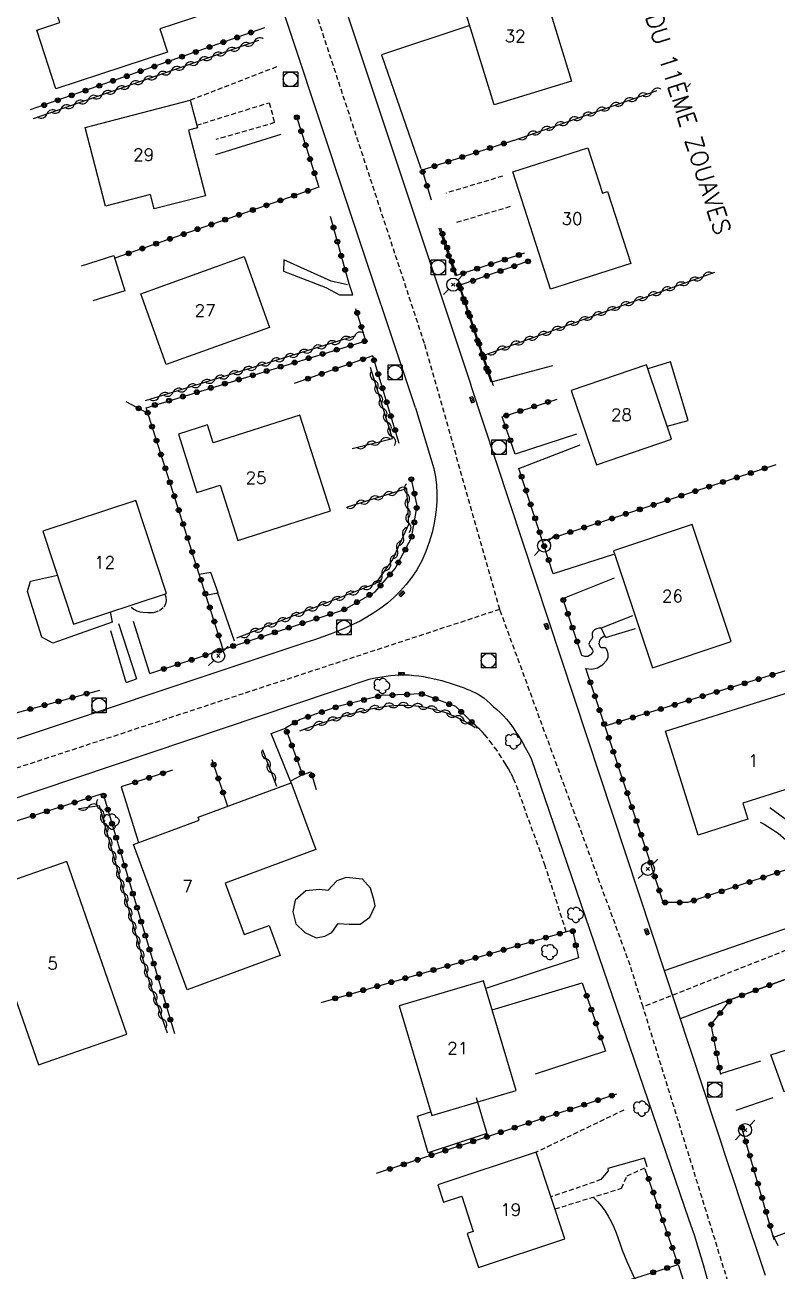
# Model space of a CAD drawing. Header units: millimetres. Extents: x 164000 to 165000, y 151998 to 153000.
# Drawn here: x 164501.8 to 164579.1, y 152279.8 to 152407.7 of the extents above; entities that cross this region are included whole.
import ezdxf
from ezdxf.enums import TextEntityAlignment as Align

# ---------------------------------------------------------------- set-up
doc = ezdxf.new("R2010")
doc.units = ezdxf.units.MM
doc.linetypes.add('DASHED', pattern=[0.75, 0.5, -0.25])
doc.layers.get('0').update_dxf_attribs({"linetype": 'CONTINUOUS'})
for name, color, linetype in [('W0001', 6, 'DASHED'), ('W0008', 7, 'CONTINUOUS'), ('W0014', 7, 'CONTINUOUS'), ('W0017', 7, 'CONTINUOUS'), ('W0101', 7, 'CONTINUOUS'), ('W0104', 1, 'CONTINUOUS'), ('W0105', 7, 'CONTINUOUS'), ('W0112', 1, 'DASHED'), ('W0211', 2, 'CONTINUOUS'), ('W0214', 2, 'CONTINUOUS'), ('W0300', 7, 'CONTINUOUS'), ('W0310', 3, 'CONTINUOUS'), ('W0323', 7, 'CONTINUOUS'), ('W0401', 7, 'CONTINUOUS'), ('W0420', 7, 'CONTINUOUS'), ('W0473', 7, 'CONTINUOUS'), ('W0515', 5, 'CONTINUOUS'), ('W0989', 7, 'CONTINUOUS'), ('W0991', 7, 'CONTINUOUS')]:
    doc.layers.add(name, color=color, linetype=linetype)
doc.styles.get("Standard").update_dxf_attribs({"font": 'romans.shx', "width": 0.85})

# ---------------------------------------------------------------- blocks, each defined once
blk = doc.blocks.new('T420')
for p, q in [((0.75, 0.75), (-0.75, 0.75)), ((-0.75, 0.75), (-0.75, -0.75)), ((0.75, 0.75), (0.75, -0.75)), ((0.75, -0.75), (-0.75, -0.75))]:
    blk.add_line(p, q)
blk.add_ellipse((0, 0), major_axis=(-0.53, 0.53), ratio=1, start_param=3.926991, end_param=10.210176)
blk = doc.blocks.new('T401')
for p, q in [((-0.3, 0.3), (0, 0.3)), ((-0.3, -0.25), (-0.3, 0.3)), ((-0.3, 0.15), (0, 0.15)), ((-0.3, 0), (0, 0)), ((0, 0.3), (0, -0.25)), ((-0.3, -0.15), (0, -0.15)), ((-0.3, -0.25), (-0.3, -0.3)), ((-0.3, -0.3), (0, -0.3)), ((0, -0.3), (0, -0.25))]:
    blk.add_line(p, q)
blk = doc.blocks.new('T473')
for p, q in [((-0.166667, 0.166667), (0.166667, -0.166667)), ((-0.166667, -0.166667), (0.166667, 0.166667)), ((0.500001, 0.500001), (1.000002, 1.000002)), ((-1.000002, -1.000002), (-0.500001, -0.500001))]:
    blk.add_line(p, q)
blk.add_ellipse((0, 0), major_axis=(0.471405, 0.471405), ratio=1, start_param=5.4977871438, end_param=11.780972451)
blk = doc.blocks.new('T300')
for p, q in [((-0.8, 0.51), (-0.86, 0.34)), ((-0.86, 0.34), (-0.86, 0.17)), ((-0.86, 0.17), (-0.74, 0.06)), ((-0.69, 0.63), (-0.8, 0.51)), ((-0.8, -0.06), (-0.74, 0.06)), ((-0.74, 0.06), (-0.69, 0.11)), ((-0.57, 0.69), (-0.69, 0.63)), ((-0.46, 0.69), (-0.57, 0.69)), ((-0.29, 0.63), (-0.46, 0.69)), ((-0.29, 0.63), (-0.17, 0.74)), ((-0.23, 0.57), (-0.29, 0.63)), ((-0.17, 0.74), (-0.06, 0.8)), ((-0.06, 0.8), (0.06, 0.8)), ((0.06, 0.8), (0.23, 0.74)), ((0.23, 0.74), (0.34, 0.63)), ((0.34, 0.63), (0.4, 0.51)), ((0.46, 0.46), (0.34, 0.46)), ((0.4, 0.51), (0.4, 0.46)), ((0.57, 0.4), (0.46, 0.46)), ((0.57, 0.4), (0.69, 0.29)), ((0.69, 0.29), (0.74, 0.17)), ((0.74, 0.06), (0.69, -0.17)), ((0.74, 0.17), (0.74, 0.06)), ((-0.8, -0.17), (-0.8, -0.06)), ((-0.8, -0.23), (-0.8, -0.17)), ((-0.74, -0.34), (-0.8, -0.23)), ((-0.69, -0.4), (-0.74, -0.34)), ((-0.51, -0.46), (-0.69, -0.4)), ((-0.4, -0.46), (-0.51, -0.46)), ((-0.4, -0.46), (-0.34, -0.46)), ((-0.34, -0.46), (-0.34, -0.4)), ((-0.34, -0.51), (-0.34, -0.46)), ((-0.29, -0.63), (-0.34, -0.51)), ((-0.17, -0.74), (-0.29, -0.63)), ((-0.06, -0.8), (-0.17, -0.74)), ((0.06, -0.8), (-0.06, -0.8)), ((0.17, -0.74), (0.06, -0.8)), ((0.23, -0.69), (0.17, -0.74)), ((0.29, -0.46), (0.23, -0.46)), ((0.29, -0.63), (0.23, -0.69)), ((0.46, -0.4), (0.29, -0.46)), ((0.34, -0.51), (0.29, -0.63)), ((0.34, -0.51), (0.34, -0.46)), ((0.57, -0.34), (0.46, -0.4)), ((0.63, -0.29), (0.57, -0.34)), ((0.69, -0.17), (0.63, -0.29))]:
    blk.add_line(p, q)
blk = doc.blocks.new('t323o')
at = {"color": 0, "linetype": 'Continuous'}
for radius in [0.25, 0.15]:
    blk.add_circle((0, 0), radius, dxfattribs=at)
blk = doc.blocks.new('t310o')
at = {"color": 0, "linetype": 'Continuous'}
for centre, start, end in [((-0.5, 0.38), 216.8699, 323.1304), ((0.5, -0.37), 36.8699, 143.1303)]:
    blk.add_arc(centre, 0.625, start, end, dxfattribs=at)

msp = doc.modelspace()

# ---------------------------------------------------------------- linework, layer by layer
at = {"layer": 'W0001'}
for points in [[(164550.6, 152347.71), (164542.87, 152375), (164531.81, 152408.71), (164524.49, 152431.19), (164515.8, 152451.89)], [(164550.6, 152347.71), (164492.25, 152328.54), (164431.49, 152308.85), (164410.03, 152303.73)], [(164563.98, 152311.2), (164550.6, 152347.71)], [(164621.81, 152329.29), (164565.31, 152306.9)], [(164565.31, 152306.9), (164563.98, 152311.2)], [(164486.6, 152171), (164499.56, 152177.04), (164529.65, 152202.17), (164558.69, 152235.77), (164565.65, 152242.86), (164571.09, 152251.15), (164574.81, 152260.35), (164576.68, 152270.1), (164565.31, 152306.9)]]:
    msp.add_lwpolyline(points, dxfattribs=at)
at = {"layer": 'W0008'}
for points in [[(164527.02, 152432.68), (164536.44, 152404.33), (164547.62, 152370.78)], [(164541.95, 152368.39), (164534.86, 152389.61), (164526.73, 152414.19), (164521, 152431.51)], [(164572.85, 152294.45), (164547.62, 152370.78)], [(164541.95, 152368.39), (164543.83, 152362.17)], [(164543.83, 152362.17), (164543.99, 152361.32), (164544.09, 152360.48), (164544.13, 152359.62), (164544.13, 152358.77), (164544.08, 152357.97), (164543.98, 152357.18), (164543.84, 152356.39), (164543.65, 152355.61), (164543.35, 152354.62), (164542.99, 152353.65), (164542.58, 152352.7), (164542.08, 152351.78), (164541.57, 152351.01), (164540.99, 152350.27), (164540.37, 152349.58), (164539.71, 152348.93), (164539.07, 152348.36), (164538.39, 152347.84), (164537.68, 152347.36), (164536.96, 152346.9), (164536.28, 152346.52), (164535.58, 152346.18), (164534.87, 152345.86), (164534.15, 152345.55), (164533.3, 152345.21), (164532.44, 152344.89), (164531.58, 152344.59), (164530.7, 152344.31)], [(164530.7, 152344.31), (164425.94, 152309.36)], [(164492.19, 152325.44), (164537.2, 152340.54)], [(164537.2, 152340.54), (164537.63, 152340.64), (164538.06, 152340.72), (164538.49, 152340.8), (164538.93, 152340.86), (164539.39, 152340.92), (164539.85, 152340.96), (164540.32, 152340.99), (164540.79, 152341), (164541.29, 152340.98), (164541.79, 152340.94), (164542.29, 152340.88), (164542.78, 152340.81), (164543.25, 152340.73), (164543.72, 152340.63), (164544.18, 152340.52), (164544.64, 152340.4), (164545.07, 152340.28), (164545.49, 152340.15), (164545.9, 152340.01), (164546.32, 152339.86), (164546.62, 152339.76), (164546.93, 152339.65), (164547.23, 152339.53), (164547.53, 152339.41), (164547.81, 152339.28), (164548.09, 152339.15), (164548.37, 152339), (164548.64, 152338.84), (164548.98, 152338.59), (164549.3, 152338.32), (164549.62, 152338.04), (164549.93, 152337.76), (164550.28, 152337.44), (164550.64, 152337.12), (164550.98, 152336.79), (164551.3, 152336.44), (164551.64, 152336.02), (164551.96, 152335.57), (164552.26, 152335.12), (164552.55, 152334.66), (164552.88, 152334.11), (164553.21, 152333.54), (164553.52, 152332.97), (164553.81, 152332.39)], [(164553.81, 152332.39), (164569.97, 152285.15)], [(164613.01, 152327.9), (164600.65, 152323.61), (164601.14, 152322.26), (164567.48, 152310.62)], [(164617.32, 152323.13), (164601.46, 152317.32), (164589.84, 152313.41), (164574.31, 152307.67)], [(164574.31, 152307.67), (164569.12, 152305.69)], [(164577.89, 152279.32), (164577.06, 152281.78), (164576.22, 152284.24), (164575.4, 152286.7), (164574.58, 152289.17), (164574.14, 152290.49), (164573.71, 152291.81), (164573.28, 152293.13), (164572.85, 152294.45)], [(164569.97, 152285.15), (164570.18, 152284.57), (164570.39, 152284), (164570.59, 152283.41), (164570.77, 152282.83), (164571.48, 152280.47), (164572.14, 152278.09), (164572.76, 152275.71), (164573.34, 152273.31)]]:
    msp.add_lwpolyline(points, dxfattribs=at)
at = {"layer": 'W0014'}
for points in [[(164538.45, 152404.66), (164542.49, 152392.99)], [(164521.45, 152394.42), (164528.17, 152396.49)], [(164558.48, 152365.7), (164552.17, 152363.65)], [(164552.57, 152362.17), (164558.86, 152364.59)], [(164520.42, 152349.18), (164521.67, 152349.41), (164520.94, 152351.49), (164519.75, 152351.28)], [(164523.37, 152344.45), (164521.61, 152349.49)], [(164511.47, 152346.28), (164513.31, 152340.59)], [(164514.68, 152341.13), (164512.98, 152346.47)], [(164561.01, 152345.77), (164560.77, 152345.79), (164560.53, 152345.73), (164560.32, 152345.62), (164560.15, 152345.45), (164560.11, 152345.37), (164560.09, 152345.28), (164560.08, 152345.19), (164560.09, 152345.1), (164560.1, 152345.02), (164560.11, 152344.94), (164560.11, 152344.86), (164560.1, 152344.77), (164560.06, 152344.69), (164560.01, 152344.62), (164559.96, 152344.55), (164559.9, 152344.48), (164559.85, 152344.41), (164559.8, 152344.33), (164559.76, 152344.25), (164559.75, 152344.15), (164559.77, 152344.03), (164559.83, 152343.93), (164559.92, 152343.85), (164559.98, 152343.77), (164560.05, 152343.67), (164560.12, 152343.56), (164560.15, 152343.43), (164560.12, 152343.29), (164559.92, 152343.04), (164559.64, 152342.89), (164559.32, 152342.87), (164559.02, 152342.99)], [(164559.42, 152341.64), (164560.04, 152341.59), (164560.64, 152341.73), (164561.17, 152342.04), (164561.58, 152342.51), (164561.71, 152342.8), (164561.74, 152343.13), (164561.67, 152343.44), (164561.5, 152343.72), (164561.43, 152343.77), (164561.35, 152343.78), (164561.27, 152343.77), (164561.2, 152343.76), (164561.13, 152343.76), (164561.05, 152343.76), (164560.97, 152343.79), (164560.91, 152343.86), (164560.81, 152344.19), (164560.87, 152344.54), (164561.06, 152344.83), (164561.36, 152345.01)], [(164511.74, 152329.48), (164513.5, 152323.78)], [(164583.69, 152324.03), (164583.27, 152324.05), (164582.86, 152324.11), (164582.46, 152324.23), (164582.07, 152324.39), (164581.83, 152324.52), (164581.59, 152324.69), (164581.37, 152324.87), (164581.17, 152325.06), (164580.97, 152325.25), (164580.77, 152325.45), (164580.56, 152325.64), (164580.35, 152325.81), (164579.85, 152326.21), (164579.34, 152326.59), (164578.84, 152326.98), (164578.33, 152327.35)], [(164577.33, 152325.87), (164577.73, 152325.65), (164578.12, 152325.42), (164578.51, 152325.18), (164578.89, 152324.92), (164579.17, 152324.73), (164579.44, 152324.51), (164579.7, 152324.29), (164579.96, 152324.07), (164580.22, 152323.85), (164580.49, 152323.64), (164580.78, 152323.45), (164581.08, 152323.28), (164581.8, 152322.95), (164582.55, 152322.68), (164583.31, 152322.47), (164584.1, 152322.34)], [(164558.67, 152311.95), (164549.16, 152308.8)], [(164549.81, 152306.6), (164559.07, 152309.36)]]:
    msp.add_lwpolyline(points, dxfattribs=at)
at = {"layer": 'W0017'}
for points in [[(164547.51, 152407.67), (164538.45, 152404.66)], [(164556.02, 152372.71), (164549.71, 152371.04)], [(164562.28, 152353.35), (164556.08, 152351.35)], [(164557.08, 152348.82), (164562.36, 152350.95)], [(164512.25, 152340.22), (164510.67, 152345.5)], [(164561.44, 152302.35), (164554.22, 152300.01)], [(164577.38, 152301.33), (164573.27, 152300.04)], [(164574.87, 152296.31), (164578.68, 152297.61)]]:
    msp.add_lwpolyline(points, dxfattribs=at)
at = {"layer": 'W0101'}
for points in [[(164520.51, 152408.87), (164515.7, 152407.3), (164516.48, 152404.93), (164505.03, 152401.17), (164503.06, 152407.17), (164505.43, 152407.95), (164503.58, 152413.58), (164517.48, 152418.13), (164520.51, 152408.87)], [(164551.72, 152413.65), (164553.14, 152409.01), (164555.55, 152409.75), (164557.95, 152401.95), (164550.01, 152399.52), (164546.19, 152411.96), (164551.72, 152413.65)], [(164518.63, 152396.91), (164520.38, 152390.17), (164515.13, 152388.82), (164514.74, 152390.32), (164510.13, 152389.12), (164508.04, 152397.19), (164518.82, 152399.98), (164519.55, 152397.15), (164518.63, 152396.91)], [(164559.65, 152395.09), (164561.13, 152390.44), (164561.67, 152390.61), (164564.04, 152383.21), (164555.8, 152380.58), (164551.95, 152392.63), (164559.65, 152395.09)], [(164524.34, 152383.93), (164526.95, 152376.65), (164516.36, 152372.84), (164513.75, 152380.12), (164524.34, 152383.93)], [(164565.65, 152372.82), (164557.94, 152370.2), (164560.53, 152362.56), (164568.24, 152365.18), (164565.65, 152372.82)], [(164520.59, 152366.66), (164517.6, 152365.7), (164519.51, 152359.7), (164521.88, 152360.46), (164523.7, 152354.78), (164533.21, 152357.83), (164530.06, 152367.66), (164521.18, 152364.82), (164520.59, 152366.66)], [(164506.84, 152346.2), (164516.38, 152349.36), (164513.23, 152358.9), (164503.68, 152355.74), (164506.84, 152346.2)], [(164570.34, 152356.42), (164562.28, 152353.73), (164566.29, 152341.73), (164574.35, 152344.43), (164570.34, 152356.42)], [(164585.12, 152330.85), (164575.54, 152327.83), (164576.07, 152326.16), (164570.96, 152324.55), (164567.61, 152335.2), (164582.29, 152339.83), (164585.12, 152330.85)], [(164522.41, 152319.61), (164524.36, 152314.32), (164526.92, 152315.26), (164528.05, 152312.18), (164518.49, 152308.66), (164512.99, 152323.59), (164519.75, 152326.09), (164519.64, 152326.39), (164529.19, 152329.91), (164531.72, 152323.05), (164522.41, 152319.61)], [(164512.31, 152304.11), (164506.14, 152321.82), (164497.06, 152318.66), (164503.24, 152300.94), (164512.31, 152304.11)], [(164548.93, 152309.58), (164540.28, 152307.02), (164543.61, 152295.75), (164552.27, 152298.31), (164548.93, 152309.58)], [(164544.23, 152288.64), (164544.82, 152286.86), (164546.69, 152287.48), (164547.88, 152283.86), (164547.26, 152283.65), (164548.42, 152280.16), (164557.28, 152283.1), (164554.34, 152291.99), (164544.23, 152288.64)]]:
    msp.add_lwpolyline(points, close=True, dxfattribs=at)
at = {"layer": 'W0104'}
for points in [[(164507.64, 152382.99), (164510.99, 152384.04)], [(164510.99, 152384.04), (164512.12, 152380.42), (164508.81, 152379.39)], [(164567.79, 152366.51), (164569.94, 152367.1), (164568.11, 152373.14), (164565.79, 152372.41)], [(164510.61, 152347.45), (164510.8, 152346.39), (164504.71, 152344.26), (164503.57, 152344.85), (164502.12, 152349.55), (164502.41, 152350.62), (164505.18, 152351.22)], [(164580.38, 152298.43), (164579.78, 152298.2), (164578.43, 152301.98), (164584.85, 152304.03), (164585.69, 152300.43)], [(164548.18, 152297.61), (164549.28, 152293.91), (164543.24, 152291.92), (164542.14, 152295.69), (164543.49, 152296.14)]]:
    msp.add_lwpolyline(points, dxfattribs=at)
at = {"layer": 'W0105'}
for points in [[(164534.96, 152381.04), (164533.29, 152381.42), (164528.44, 152383.6), (164528.38, 152382.42), (164532.75, 152380.75), (164534.13, 152379.99), (164535.5, 152379.99), (164535.1, 152381.22)], [(164564.22, 152347.06), (164561.01, 152345.77), (164561.44, 152344.83), (164564.52, 152345.74)], [(164529.28, 152329.68), (164527.14, 152334.96), (164528.6, 152335.52)], [(164530.35, 152330.72), (164529.12, 152330.08)], [(164565.73, 152290.49), (164565.46, 152291.38), (164561.69, 152290.3), (164561.74, 152290.08), (164560.99, 152289.17)]]:
    msp.add_lwpolyline(points, dxfattribs=at)
at = {"layer": 'W0112'}
for points in [[(164527.68, 152403.4), (164518.82, 152399.98)], [(164519.48, 152397.41), (164526.93, 152399.73), (164527.47, 152397.68), (164521.45, 152395.96)], [(164550.87, 152392.18), (164545.08, 152390.45)], [(164546.18, 152387.46), (164551.82, 152389.13)], [(164512.77, 152347.95), (164513.03, 152347.75), (164513.32, 152347.58), (164513.63, 152347.47), (164513.96, 152347.42), (164514.5, 152347.38), (164515.08, 152347.41), (164515.66, 152347.59), (164516.14, 152347.98), (164516.32, 152348.29), (164516.39, 152348.63), (164516.36, 152348.98), (164516.21, 152349.3)], [(164552.19, 152329.94), (164551.97, 152330.42), (164551.74, 152330.89), (164551.49, 152331.35), (164551.22, 152331.8), (164550.78, 152332.51), (164550.32, 152333.21), (164549.83, 152333.89), (164549.31, 152334.55), (164549.06, 152334.84), (164548.81, 152335.11), (164548.54, 152335.38), (164548.26, 152335.63)], [(164557.42, 152314.62), (164555.27, 152321.39), (164552.19, 152329.94)], [(164563.33, 152296.31), (164554.34, 152291.99)], [(164556.27, 152286.16), (164563.09, 152288.28), (164563.66, 152289.57), (164565.73, 152290.49)], [(164560.99, 152289.17), (164555.86, 152287.4)]]:
    msp.add_lwpolyline(points, dxfattribs=at)
at = {"layer": 'W0211'}
msp.add_lwpolyline([(164560.2, 152287.38), (164560.64, 152286.93), (164561.04, 152286.45), (164561.41, 152285.95), (164561.74, 152285.42), (164562.04, 152284.86), (164562.3, 152284.29), (164562.54, 152283.71), (164562.75, 152283.12), (164562.96, 152282.53), (164563.17, 152281.94), (164563.39, 152281.36), (164563.63, 152280.78), (164563.97, 152280.01), (164564.33, 152279.25), (164564.69, 152278.49), (164565.06, 152277.73), (164565.61, 152276.6), (164566.17, 152275.48), (164566.74, 152274.36), (164567.32, 152273.24)], dxfattribs=at)
at = {"layer": 'W0214'}
msp.add_lwpolyline([(164568.91, 152280.46), (164570.91, 152274.36)], dxfattribs=at)
at = {"layer": 'W0310'}
for points in [[(164525.82, 152406.12), (164502.69, 152398.09)], [(164552.02, 152395.86), (164566.76, 152400.98)], [(164548.88, 152373.77), (164572.68, 152382.33)], [(164535.8, 152375.81), (164514.2, 152369.12)], [(164535.45, 152364.22), (164539.57, 152365.27), (164537.31, 152372.55)], [(164534.96, 152358.23), (164541.03, 152360.12), (164541.22, 152356.42), (164539.6, 152352.84), (164537.82, 152350.33), (164523.56, 152344.75)], [(164526.23, 152333.31), (164527.68, 152329.56)], [(164507.4, 152327.27), (164509.48, 152327.57), (164514.58, 152309.63), (164516.46, 152304.24)]]:
    msp.add_lwpolyline(points, dxfattribs=at)
msp.add_lwpolyline([(164530.08, 152335.23, -0.024295), (164534.45, 152336.71, -0.049327), (164539.17, 152337.81, -0.080939), (164543.67, 152337.52, -0.087767), (164548.07, 152335.58)], format="xyb", dxfattribs=at)
at = {"layer": 'W0323'}
for points in [[(164526.44, 152407.42), (164502.4, 152398.99)], [(164529.7, 152398.41), (164532.02, 152391.07)], [(164552.02, 152395.86), (164542.64, 152392.81), (164543.56, 152389.76)], [(164532.02, 152391.07), (164511.07, 152383.77)], [(164535.12, 152381.12), (164533.21, 152388.03)], [(164553.14, 152384.28), (164546.05, 152381.96), (164544.37, 152386.84)], [(164544.5, 152386.89), (164546.15, 152382.01)], [(164553.73, 152383.52), (164546.43, 152380.95)], [(164549.71, 152371.04), (164546.4, 152381.04)], [(164546.43, 152381.1), (164549.91, 152370.7)], [(164536.84, 152375.28), (164535.83, 152378.56)], [(164522.2, 152343.61), (164514.28, 152368.42), (164536.99, 152375.33)], [(164540.28, 152364.75), (164537.55, 152373.73), (164529.49, 152370.9)], [(164512.2, 152369.05), (164514.46, 152367.85)], [(164552.17, 152363.65), (164550.85, 152367.48), (164556.48, 152369.31)], [(164556.08, 152351.35), (164552.57, 152362.17)], [(164554.99, 152354.71), (164578.96, 152362.57)], [(164514.68, 152341.13), (164534.64, 152347.71), (164537.79, 152349.52), (164539.87, 152351.92), (164541.54, 152355.05), (164542.11, 152358.36), (164541.52, 152361.09)], [(164559.02, 152342.99), (164557.08, 152348.82)], [(164587.2, 152343.62), (164561.39, 152335.73)], [(164584.1, 152322.34), (164569.91, 152317.62), (164567.38, 152317.62), (164565.79, 152322.52), (164559.42, 152341.64)], [(164512.23, 152340.22), (164513.31, 152340.59)], [(164500.96, 152337.09), (164509.53, 152339.43)], [(164548.26, 152335.63), (164546.07, 152337.73), (164542.59, 152339.03), (164538.44, 152338.87), (164533.97, 152337.73), (164530.11, 152336.41), (164528.6, 152335.52), (164530.35, 152330.72), (164531.21, 152331.02), (164531.73, 152329.21)], [(164521.05, 152332.31), (164522.65, 152327.5)], [(164517, 152331.21), (164511.74, 152329.48)], [(164509.67, 152328.75), (164495.51, 152324.25)], [(164509.91, 152328.65), (164517.21, 152304.16)], [(164532.26, 152307.37), (164558.07, 152314.81), (164558.67, 152311.95)], [(164573.28, 152299.98), (164572.31, 152305.1), (164574.31, 152307.67), (164589.84, 152313.41), (164597.77, 152290.43), (164578.71, 152283.24)], [(164559.07, 152309.36), (164561.44, 152302.35)], [(164562.58, 152297.96), (164537.89, 152289.8)], [(164578.78, 152282.99), (164575.39, 152294.72)], [(164543.46, 152272.44), (164568.91, 152280.46), (164565.54, 152290.25)], [(164579.18, 152282.39), (164578.61, 152283.58)]]:
    msp.add_lwpolyline(points, dxfattribs=at)
at = {"layer": 'W0515'}
msp.add_lwpolyline([(164536.5, 152320.02), (164534.83, 152320.18), (164533.88, 152319.86), (164532.94, 152318.86), (164532.1, 152318.94), (164530.7, 152318.83), (164529.6, 152317.86), (164529.35, 152316.65), (164529.65, 152315.43), (164530.57, 152314.54), (164531.73, 152314), (164532.64, 152314.17), (164533.34, 152314.54), (164533.99, 152315.46), (164535.15, 152315.41), (164536.26, 152315.41), (164537.26, 152316.11), (164537.79, 152317.29), (164537.69, 152317.78), (164537.31, 152319.1)], close=True, dxfattribs=at)

# ---------------------------------------------------------------- block references
at = {"layer": 'W0300'}
for p in [(164538.55, 152339.84), (164552.03, 152334.15), (164510.77, 152325.92), (164558.42, 152316.35), (164555.75, 152312.52), (164565.19, 152296.45)]:
    msp.add_blockref('T300', p, dxfattribs=at)
at = {"layer": 'W0310'}
for p, rotation in [((164522.53, 152404.98), 199.1467640361512), ((164523.95, 152405.47), 199.1467640361512), ((164525.37, 152405.96), 199.1467640361512), ((164519.7, 152404), 199.1467640361512), ((164521.11, 152404.49), 199.1467640361512), ((164515.45, 152402.52), 199.1467640361512), ((164516.86, 152403.01), 199.1467640361512), ((164518.28, 152403.5), 199.1467640361512), ((164512.61, 152401.54), 199.1467640361512), ((164514.03, 152402.03), 199.1467640361512), ((164508.36, 152400.06), 199.1467640361512), ((164509.78, 152400.55), 199.1467640361512), ((164511.2, 152401.04), 199.1467640361512), ((164564.77, 152400.29), 19.14293354283488), ((164566.19, 152400.78), 19.14293354283488), ((164504.11, 152398.58), 199.1467640361512), ((164505.53, 152399.08), 199.1467640361512), ((164506.94, 152399.57), 199.1467640361512), ((164560.52, 152398.82), 19.14293354283488), ((164561.94, 152399.31), 19.14293354283488), ((164563.36, 152399.8), 19.14293354283488), ((164556.27, 152397.34), 19.14293354283488), ((164557.69, 152397.83), 19.14293354283488), ((164559.11, 152398.32), 19.14293354283488), ((164553.44, 152396.36), 19.14293354283488), ((164554.85, 152396.85), 19.14293354283488), ((164568.64, 152380.88), 19.77258589951253), ((164570.06, 152381.38), 19.77258589951253), ((164571.47, 152381.89), 19.77258589951253), ((164564.41, 152379.35), 19.77258589951253), ((164565.82, 152379.86), 19.77258589951253), ((164567.23, 152380.37), 19.77258589951253), ((164561.59, 152378.34), 19.77258589951253), ((164563, 152378.85), 19.77258589951253), ((164557.35, 152376.82), 19.77258589951253), ((164558.76, 152377.32), 19.77258589951253), ((164560.17, 152377.83), 19.77258589951253), ((164535.69, 152375.78), 197.2032038999236), ((164554.53, 152375.8), 19.77258589951253), ((164555.94, 152376.31), 19.77258589951253), ((164531.39, 152374.45), 197.2032038999236), ((164532.83, 152374.89), 197.2032038999236), ((164534.26, 152375.33), 197.2032038999236), ((164550.29, 152374.28), 19.77258589951253), ((164551.7, 152374.79), 19.77258589951253), ((164553.12, 152375.29), 19.77258589951253), ((164527.09, 152373.12), 197.2032038999236), ((164528.53, 152373.56), 197.2032038999236), ((164529.96, 152374), 197.2032038999236), ((164522.8, 152371.79), 197.2032038999236), ((164524.23, 152372.23), 197.2032038999236), ((164525.66, 152372.67), 197.2032038999236), ((164537.72, 152371.23), 107.281494067515), ((164518.5, 152370.45), 197.2032038999236), ((164519.93, 152370.9), 197.2032038999236), ((164521.36, 152371.34), 197.2032038999236), ((164515.63, 152369.57), 197.2032038999236), ((164517.06, 152370.01), 197.2032038999236), ((164538.17, 152369.8), 107.281494067515), ((164538.61, 152368.36), 107.281494067515), ((164539.06, 152366.93), 107.281494067515), ((164539.5, 152365.5), 107.281494067515), ((164536.9, 152364.59), 14.30027847210736), ((164538.36, 152364.96), 14.30027847210736), ((164537.24, 152358.94), 17.28149703260543), ((164538.67, 152359.38), 17.28149703260543), ((164540.1, 152359.83), 17.28149703260543), ((164541.06, 152359.59), 272.9249735448833), ((164535.81, 152358.49), 17.28149703260543), ((164541.13, 152358.09), 272.9249735448833), ((164541.21, 152356.59), 272.9249735448833), ((164540.67, 152355.21), 245.7185357141307), ((164540.06, 152353.84), 245.7185357141307), ((164539.37, 152352.51), 234.6375474245418), ((164538.5, 152351.29), 234.6375474245418), ((164537.52, 152350.21), 201.3706213608865), ((164534.73, 152349.12), 201.3706213608865), ((164536.13, 152349.66), 201.3706213608865), ((164530.54, 152347.48), 201.3706213608865), ((164531.94, 152348.03), 201.3706213608865), ((164533.33, 152348.57), 201.3706213608865), ((164527.75, 152346.39), 201.3706213608865), ((164529.14, 152346.93), 201.3706213608865), ((164524.95, 152345.29), 201.3706213608865), ((164526.35, 152345.84), 201.3706213608865), ((164537.23, 152337.48), 12.1219711265837), ((164538.7, 152337.75), 8.631932498511476), ((164540.2, 152337.88), 1.28123665892136), ((164541.7, 152337.83), 355.1562180788181), ((164543.18, 152337.62), 349.0311994987149), ((164544.63, 152337.25), 342.0588610036645), ((164532.91, 152336.24), 17.91761054478509), ((164534.34, 152336.68), 16.10835744480423), ((164535.77, 152337.12), 15.61200975465595), ((164546.03, 152336.71), 335.8279601249093), ((164547.36, 152336.02), 329.597059246154), ((164531.49, 152335.75), 19.726863644766), ((164526.6, 152332.36), 291.2306169690501), ((164527.14, 152330.96), 291.2306169690501), ((164508.35, 152327.41), 8.130106216436358), ((164509.58, 152327.22), 285.8657079271505), ((164509.99, 152325.78), 285.8657079271505), ((164510.4, 152324.34), 285.8657079271505), ((164510.81, 152322.9), 285.8657079271505), ((164511.22, 152321.45), 285.8657079271505), ((164511.63, 152320.01), 285.8657079271505), ((164512.04, 152318.57), 285.8657079271505), ((164512.45, 152317.12), 285.8657079271505), ((164512.86, 152315.68), 285.8657079271505), ((164513.27, 152314.24), 285.8657079271505), ((164513.68, 152312.8), 285.8657079271505), ((164514.09, 152311.35), 285.8657079271505), ((164514.5, 152309.91), 285.8657079271505), ((164514.98, 152308.49), 289.2900495316323), ((164515.47, 152307.07), 289.2900495316323), ((164515.97, 152305.66), 289.2900495316323)]:
    msp.add_blockref('t310o', p, dxfattribs=dict(at, rotation=rotation))
at = {"layer": 'W0323'}
for p, rotation in [((164525.05, 152406.93), 199.3191801788937), ((164520.8, 152405.44), 199.3191801788937), ((164522.22, 152405.94), 199.3191801788937), ((164523.63, 152406.43), 199.3191801788937), ((164516.56, 152403.95), 199.3191801788937), ((164517.97, 152404.45), 199.3191801788937), ((164519.39, 152404.94), 199.3191801788937), ((164513.72, 152402.96), 199.3191801788937), ((164515.14, 152403.45), 199.3191801788937), ((164509.48, 152401.47), 199.3191801788937), ((164510.89, 152401.97), 199.3191801788937), ((164512.31, 152402.46), 199.3191801788937), ((164506.65, 152400.48), 199.3191801788937), ((164508.06, 152400.97), 199.3191801788937), ((164503.82, 152399.48), 199.3191801788937), ((164505.23, 152399.98), 199.3191801788937), ((164529.76, 152398.23), 287.5457254555259), ((164530.21, 152396.8), 287.5457254555259), ((164530.67, 152395.37), 287.5457254555259), ((164549.6, 152395.08), 198.0146968823273), ((164551.02, 152395.54), 198.0146968823273), ((164531.12, 152393.94), 287.5457254555259), ((164545.32, 152393.68), 198.0146968823273), ((164546.75, 152394.15), 198.0146968823273), ((164548.17, 152394.61), 198.0146968823273), ((164531.57, 152392.5), 287.5457254555259), ((164542.69, 152392.64), 286.6992338919414), ((164543.89, 152393.22), 198.0146968823273), ((164543.13, 152391.2), 286.6992338919414), ((164529.49, 152390.19), 199.2080733175518), ((164530.9, 152390.68), 199.2080733175518), ((164525.24, 152388.71), 199.2080733175518), ((164526.65, 152389.2), 199.2080733175518), ((164528.07, 152389.7), 199.2080733175518), ((164522.4, 152387.72), 199.2080733175518), ((164523.82, 152388.22), 199.2080733175518), ((164518.15, 152386.24), 199.2080733175518), ((164519.57, 152386.74), 199.2080733175518), ((164520.99, 152387.23), 199.2080733175518), ((164533.52, 152386.91), 105.5010213145543), ((164544.71, 152386.27), 288.703099919423), ((164513.9, 152384.76), 199.2080733175518), ((164515.32, 152385.26), 199.2080733175518), ((164516.74, 152385.75), 199.2080733175518), ((164533.92, 152385.46), 105.5010213145543), ((164544.86, 152385.42), 108.908458623474), ((164545.19, 152384.85), 288.703099919423), ((164512.49, 152384.27), 199.2080733175518), ((164534.32, 152384.01), 105.5010213145543), ((164545.35, 152384), 108.908458623474), ((164545.67, 152383.43), 288.703099919423), ((164551.12, 152383.62), 198.1075539810347), ((164552.55, 152384.09), 198.1075539810347), ((164553.5, 152383.44), 199.3790106616056), ((164534.72, 152382.57), 105.5010213145543), ((164545.83, 152382.58), 108.908458623474), ((164546.85, 152382.22), 198.1075539810347), ((164548.27, 152382.69), 198.1075539810347), ((164549.7, 152383.15), 198.1075539810347), ((164550.67, 152382.45), 199.3790106616056), ((164552.09, 152382.95), 199.3790106616056), ((164546.41, 152381), 108.3422335037051), ((164547.84, 152381.45), 199.3790106616056), ((164549.26, 152381.95), 199.3790106616056), ((164546.58, 152380.66), 288.5189590184557), ((164546.88, 152379.58), 108.3422335037051), ((164547.05, 152379.24), 288.5189590184557), ((164535.95, 152378.15), 107.0953491489659), ((164547.35, 152378.16), 108.3422335037051), ((164547.53, 152377.81), 288.5189590184557), ((164536.39, 152376.71), 107.0953491489659), ((164547.83, 152376.73), 108.3422335037051), ((164548, 152376.39), 288.5189590184557), ((164535.28, 152374.81), 16.91126472647118), ((164536.72, 152375.25), 16.91126472647118), ((164548.3, 152375.31), 108.3422335037051), ((164548.48, 152374.97), 288.5189590184557), ((164530.98, 152373.5), 16.91126472647118), ((164532.41, 152373.94), 16.91126472647118), ((164533.85, 152374.37), 16.91126472647118), ((164536.56, 152373.39), 199.3497708002853), ((164537.68, 152373.3), 106.8727257304833), ((164548.77, 152373.89), 108.3422335037051), ((164548.96, 152373.55), 288.5189590184557), ((164526.67, 152372.19), 16.91126472647118), ((164528.11, 152372.63), 16.91126472647118), ((164529.54, 152373.06), 16.91126472647118), ((164533.73, 152372.39), 199.3497708002853), ((164535.15, 152372.89), 199.3497708002853), ((164549.24, 152372.46), 108.3422335037051), ((164549.43, 152372.12), 288.5189590184557), ((164522.37, 152370.88), 16.91126472647118), ((164523.8, 152371.32), 16.91126472647118), ((164525.24, 152371.75), 16.91126472647118), ((164530.9, 152371.4), 199.3497708002853), ((164532.32, 152371.9), 199.3497708002853), ((164538.12, 152371.86), 106.8727257304833), ((164518.06, 152369.57), 16.91126472647118), ((164519.5, 152370.01), 16.91126472647118), ((164520.93, 152370.45), 16.91126472647118), ((164538.55, 152370.43), 106.8727257304833), ((164513.52, 152368.35), 332.0037137831386), ((164515.19, 152368.7), 16.91126472647118), ((164516.63, 152369.14), 16.91126472647118), ((164538.99, 152368.99), 106.8727257304833), ((164552.7, 152368.08), 18.02275454213925), ((164554.13, 152368.55), 18.02275454213925), ((164555.55, 152369.01), 18.02275454213925), ((164514.45, 152367.9), 107.6992349072773), ((164539.42, 152367.56), 106.8727257304833), ((164551.27, 152367.62), 18.02275454213925), ((164514.9, 152366.47), 107.6992349072773), ((164539.86, 152366.12), 106.8727257304833), ((164551.19, 152366.49), 109.0380377573696), ((164515.36, 152365.04), 107.6992349072773), ((164551.68, 152365.07), 109.0380377573696), ((164515.81, 152363.62), 107.6992349072773), ((164516.27, 152362.19), 107.6992349072773), ((164576.37, 152361.72), 18.15536144778333), ((164577.79, 152362.19), 18.15536144778333), ((164516.73, 152360.76), 107.6992349072773), ((164541.52, 152361.07), 102.28832674145), ((164552.84, 152361.34), 107.9621510163875), ((164573.52, 152360.79), 18.15536144778333), ((164574.94, 152361.26), 18.15536144778333), ((164517.18, 152359.33), 107.6992349072773), ((164541.84, 152359.6), 102.28832674145), ((164553.3, 152359.91), 107.9621510163875), ((164569.24, 152359.39), 18.15536144778333), ((164570.67, 152359.85), 18.15536144778333), ((164572.09, 152360.32), 18.15536144778333), ((164517.64, 152357.9), 107.6992349072773), ((164542.07, 152358.13), 80.31121262338546), ((164553.77, 152358.49), 107.9621510163875), ((164564.97, 152357.98), 18.15536144778333), ((164566.39, 152358.45), 18.15536144778333), ((164567.82, 152358.92), 18.15536144778333), ((164541.82, 152356.65), 80.31121262338546), ((164554.23, 152357.06), 107.9621510163875), ((164560.69, 152356.58), 18.15536144778333), ((164562.12, 152357.05), 18.15536144778333), ((164563.54, 152357.52), 18.15536144778333), ((164518.09, 152356.47), 107.6992349072773), ((164554.69, 152355.63), 107.9621510163875), ((164557.84, 152355.65), 18.15536144778333), ((164559.26, 152356.12), 18.15536144778333), ((164518.55, 152355.04), 107.6992349072773), ((164541.56, 152355.18), 80.31121262338546), ((164555.15, 152354.21), 107.9621510163875), ((164556.41, 152355.18), 18.15536144778333), ((164519.01, 152353.61), 107.6992349072773), ((164540.9, 152353.84), 61.87625871966733), ((164555.62, 152352.78), 107.9621510163875), ((164519.46, 152352.18), 107.6992349072773), ((164540.19, 152352.52), 61.87625871966733), ((164519.92, 152350.75), 107.6992349072773), ((164538.35, 152350.16), 49.13467428806761), ((164539.33, 152351.3), 49.13467428806761), ((164520.37, 152349.33), 107.6992349072773), ((164537.23, 152349.2), 29.79758953778278), ((164520.83, 152347.9), 107.6992349072773), ((164534.63, 152347.71), 18.24892525419281), ((164535.93, 152348.45), 29.79758953778278), ((164557.12, 152348.68), 108.434939970748), ((164521.29, 152346.47), 107.6992349072773), ((164531.78, 152346.77), 18.24892525419281), ((164533.2, 152347.24), 18.24892525419281), ((164557.59, 152347.26), 108.434939970748), ((164527.5, 152345.36), 18.24892525419281), ((164528.93, 152345.83), 18.24892525419281), ((164530.35, 152346.3), 18.24892525419281), ((164558.07, 152345.84), 108.434939970748), ((164521.74, 152345.04), 107.6992349072773), ((164523.23, 152343.95), 18.24892525419281), ((164524.66, 152344.42), 18.24892525419281), ((164526.08, 152344.89), 18.24892525419281), ((164558.54, 152344.42), 108.434939970748), ((164518.96, 152342.54), 18.24892525419281), ((164520.38, 152343.01), 18.24892525419281), ((164521.81, 152343.48), 18.24892525419281), ((164516.11, 152341.6), 18.24892525419281), ((164517.53, 152342.07), 18.24892525419281), ((164559.9, 152340.22), 108.410701683092), ((164575.74, 152340.12), 197.0019589424828), ((164577.17, 152340.55), 197.0019589424828), ((164578.6, 152340.99), 197.0019589424828), ((164506.74, 152338.67), 15.30084404797133), ((164508.19, 152339.07), 15.30084404797133), ((164538.1, 152338.78), 194.1985576474688), ((164539.59, 152338.91), 182.2311688836566), ((164541.09, 152338.97), 182.2311688836566), ((164542.59, 152339.03), 182.2311688836566), ((164560.37, 152338.8), 108.410701683092), ((164571.43, 152338.8), 197.0019589424828), ((164572.87, 152339.24), 197.0019589424828), ((164574.3, 152339.68), 197.0019589424828), ((164502.4, 152337.48), 15.30084404797133), ((164503.85, 152337.88), 15.30084404797133), ((164505.3, 152338.27), 15.30084404797133), ((164533.75, 152337.66), 198.9144020827784), ((164535.2, 152338.05), 194.1985576474688), ((164536.65, 152338.41), 194.1985576474688), ((164544, 152338.51), 159.5901195213615), ((164545.4, 152337.98), 159.5901195213615), ((164567.13, 152337.48), 197.0019589424828), ((164568.56, 152337.92), 197.0019589424828), ((164570, 152338.36), 197.0019589424828), ((164529.55, 152336.08), 210.5102358931892), ((164530.91, 152336.69), 198.9144020827784), ((164532.33, 152337.17), 198.9144020827784), ((164546.64, 152337.19), 136.0809282189289), ((164547.72, 152336.15), 136.0809282189289), ((164560.84, 152337.37), 108.410701683092), ((164562.83, 152336.17), 197.0019589424828), ((164564.26, 152336.61), 197.0019589424828), ((164565.69, 152337.05), 197.0019589424828), ((164528.74, 152335.15), 290.0606090557948), ((164561.32, 152335.95), 108.410701683092), ((164529.25, 152333.74), 290.0606090557948), ((164561.79, 152334.53), 108.410701683092), ((164529.77, 152332.33), 290.0606090557948), ((164562.26, 152333.1), 108.410701683092), ((164521.23, 152331.77), 288.452800777054), ((164562.74, 152331.68), 108.410701683092), ((164513.17, 152329.95), 198.1701035083862), ((164514.59, 152330.42), 198.1701035083862), ((164516.02, 152330.89), 198.1701035083862), ((164521.7, 152330.35), 288.452800777054), ((164530.28, 152330.92), 290.0606090557948), ((164531.32, 152330.66), 285.8324155364529), ((164563.21, 152330.26), 108.410701683092), ((164509.93, 152328.59), 286.5946097965722), ((164522.18, 152328.92), 288.452800777054), ((164563.69, 152328.84), 108.410701683092), ((164505.52, 152327.43), 197.6456189626023), ((164506.95, 152327.89), 197.6456189626023), ((164508.38, 152328.34), 197.6456189626023), ((164510.35, 152327.16), 286.5946097965722), ((164564.16, 152327.41), 108.410701683092), ((164502.66, 152326.52), 197.6456189626023), ((164504.09, 152326.98), 197.6456189626023), ((164564.63, 152325.99), 108.410701683092), ((164510.78, 152325.72), 286.5946097965722), ((164511.21, 152324.28), 286.5946097965722), ((164565.11, 152324.57), 108.410701683092), ((164511.64, 152322.84), 286.5946097965722), ((164565.58, 152323.14), 108.410701683092), ((164512.07, 152321.41), 286.5946097965722), ((164566.05, 152321.72), 107.9614424470419), ((164512.5, 152319.97), 286.5946097965722), ((164566.51, 152320.29), 107.9614424470419), ((164576.23, 152319.72), 198.4022630771065), ((164577.65, 152320.19), 198.4022630771065), ((164579.07, 152320.66), 198.4022630771065), ((164512.93, 152318.53), 286.5946097965722), ((164566.97, 152318.86), 107.9614424470419), ((164571.96, 152318.3), 198.4022630771065), ((164573.38, 152318.77), 198.4022630771065), ((164574.8, 152319.24), 198.4022630771065), ((164513.35, 152317.09), 286.5946097965722), ((164567.57, 152317.62), 180.0000000013156), ((164569.07, 152317.62), 180.0000000013156), ((164570.53, 152317.82), 198.4022630771065), ((164513.78, 152315.66), 286.5946097965722), ((164556.76, 152314.43), 16.08197011900615), ((164558.1, 152314.68), 281.7251174560736), ((164514.21, 152314.22), 286.5946097965722), ((164552.43, 152313.19), 16.08197011900615), ((164553.88, 152313.6), 16.08197011900615), ((164555.32, 152314.02), 16.08197011900615), ((164558.4, 152313.22), 281.7251174560736), ((164514.64, 152312.78), 286.5946097965722), ((164548.11, 152311.94), 16.08197011900615), ((164549.55, 152312.36), 16.08197011900615), ((164550.99, 152312.77), 16.08197011900615), ((164515.07, 152311.34), 286.5946097965722), ((164543.79, 152310.69), 16.08197011900615), ((164545.23, 152311.11), 16.08197011900615), ((164546.67, 152311.52), 16.08197011900615), ((164515.5, 152309.91), 286.5946097965722), ((164539.46, 152309.45), 16.08197011900615), ((164540.9, 152309.86), 16.08197011900615), ((164542.34, 152310.28), 16.08197011900615), ((164515.92, 152308.47), 286.5946097965722), ((164535.14, 152308.2), 16.08197011900615), ((164536.58, 152308.62), 16.08197011900615), ((164538.02, 152309.03), 16.08197011900615), ((164559.52, 152308.04), 288.6989838190659), ((164575.47, 152308.09), 20.29397193642319), ((164576.87, 152308.61), 20.29397193642319), ((164578.28, 152309.14), 20.29397193642319), ((164516.35, 152307.03), 286.5946097965722), ((164533.7, 152307.78), 16.08197011900615), ((164574.15, 152307.46), 52.0832858513222), ((164516.78, 152305.59), 286.5946097965722), ((164560, 152306.62), 288.6989838190659), ((164573.22, 152306.27), 52.0832858513222), ((164560.48, 152305.2), 288.6989838190659), ((164572.32, 152305.09), 100.7288678209099), ((164560.96, 152303.77), 288.6989838190659), ((164572.59, 152303.61), 100.7288678209099), ((164572.87, 152302.14), 100.7288678209099), ((164573.15, 152300.67), 100.7288678209099), ((164562.1, 152297.8), 198.2864235171062), ((164559.26, 152296.86), 198.2864235171062), ((164560.68, 152297.33), 198.2864235171062), ((164554.98, 152295.45), 198.2864235171062), ((164556.41, 152295.92), 198.2864235171062), ((164557.83, 152296.39), 198.2864235171062), ((164550.71, 152294.04), 198.2864235171062), ((164552.13, 152294.51), 198.2864235171062), ((164553.56, 152294.98), 198.2864235171062), ((164575.45, 152294.52), 106.1539316990002), ((164546.44, 152292.62), 198.2864235171062), ((164547.86, 152293.1), 198.2864235171062), ((164549.29, 152293.57), 198.2864235171062), ((164575.86, 152293.08), 106.1539316990002), ((164543.59, 152291.68), 198.2864235171062), ((164545.01, 152292.15), 198.2864235171062), ((164576.28, 152291.64), 106.1539316990002), ((164539.32, 152290.27), 198.2864235171062), ((164540.74, 152290.74), 198.2864235171062), ((164542.16, 152291.21), 198.2864235171062), ((164576.7, 152290.2), 106.1539316990002), ((164565.88, 152289.26), 109.0012793978491), ((164566.37, 152287.85), 109.0012793978491), ((164577.11, 152288.75), 106.1539316990002), ((164566.86, 152286.43), 109.0012793978491), ((164577.53, 152287.31), 106.1539316990002), ((164567.35, 152285.01), 109.0012793978491), ((164577.95, 152285.87), 106.1539316990002), ((164578.37, 152284.43), 106.1539316990002), ((164567.83, 152283.59), 109.0012793978491), ((164568.32, 152282.17), 109.0012793978491), ((164567.78, 152280.1), 17.47093168136364), ((164568.81, 152280.75), 109.0012793978491), ((164566.35, 152279.65), 17.47093168136364)]:
    msp.add_blockref('t323o', p, dxfattribs=dict(at, rotation=rotation))
at = {"layer": 'W0401'}
for p, rotation in [((164547.9, 152369.3), 18.2906628434912), ((164540.44, 152349.41), 135.985873488888), ((164555.55, 152346.02), 18.2906628434912), ((164540.49, 152340.94), 271.1827198823904), ((164565.84, 152314.68), 18.2906628434912)]:
    msp.add_blockref('T401', p, dxfattribs=dict(at, rotation=rotation))
at = {"layer": 'W0420'}
for p in [(164529.11, 152402.13), (164544.27, 152382.82), (164539.84, 152372.04), (164550.49, 152364.35), (164534.59, 152345.85), (164549.44, 152342.45), (164509.45, 152337.84), (164572.66, 152298.39)]:
    msp.add_blockref('T420', p, dxfattribs=at)
at = {"layer": 'W0473'}
for p in [(164545.82, 152381.05), (164555.15, 152354.26), (164521.7, 152342.94), (164565.81, 152321.07), (164575.79, 152294.26)]:
    msp.add_blockref('T473', p, dxfattribs=at)

# ---------------------------------------------------------------- texts
at = {"layer": 'W0989'}
msp.add_text('AVENUE DU 11ÈME ZOUAVES  ', height=1.75, rotation=287.6508, dxfattribs=at).set_placement((164562.5, 152418.17))
at = {"layer": 'W0991'}
for s, p in [('32', (164552.18, 152406.58)), ('29', (164514.03, 152394.4)), ('30', (164558.02, 152387.83)), ('27', (164520.35, 152378.39)), ('28', (164563.09, 152367.69)), ('25', (164525.58, 152361.22)), ('12', (164510.03, 152352.55)), ('26', (164568.32, 152349.08)), ('1', (164576.63, 152332.19)), ('7', (164518.55, 152319.28)), ('5', (164504.69, 152311.38)), ('21', (164546.27, 152302.66)), ('19', (164551.72, 152286.08))]:
    msp.add_text(s, height=1.25, dxfattribs=at).set_placement(p, align=Align.MIDDLE_CENTER)

doc.saveas('drawing.dxf')
